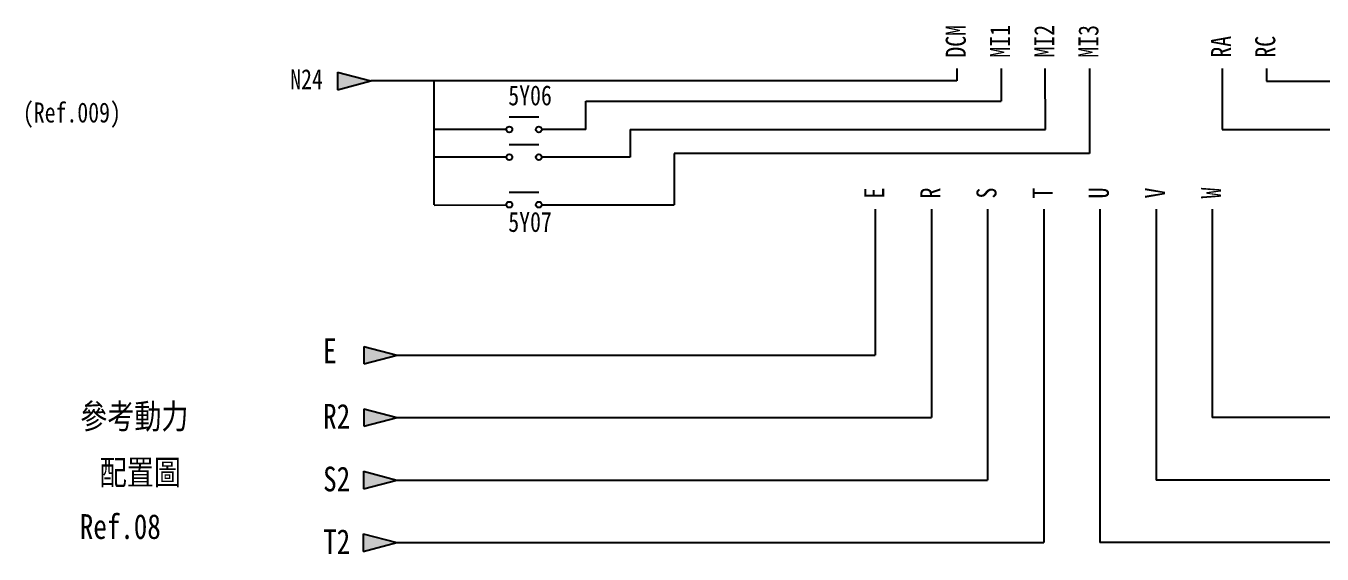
# Model space of a CAD drawing. Header units: millimetres. Extents: x -684 to 5961, y -1281 to 2539.
# Drawn here: x -683.9 to -566.7, y -179.1 to -131.3 of the extents above; entities that cross this region are included whole.
import ezdxf
from ezdxf.enums import TextEntityAlignment as Align

# ---------------------------------------------------------------- set-up
doc = ezdxf.new("R2010")
doc.units = ezdxf.units.MM
doc.header["$LTSCALE"] = 5
doc.header["$MEASUREMENT"] = 0
doc.layers.get('0').update_dxf_attribs({"linetype": 'CONTINUOUS'})
doc.layers.add('AIR', color=7, linetype='CONTINUOUS')
doc.styles.add('新細明體', font='', dxfattribs={"width": 0.8})
doc.styles.add('標楷體', font='', dxfattribs={"width": 0.8})
doc.styles.get('新細明體').set_extended_font_data('新細明體')
doc.styles.get('標楷體').set_extended_font_data('標楷體')

msp = doc.modelspace()

# ---------------------------------------------------------------- hatches: boundary and pattern name
at = {"linetype": 'Continuous'}
h = msp.add_hatch(color=0, dxfattribs=at)
h.dxf.hatch_style = 1
h.set_gradient(color1=(255, 255, 255), centered=1, one_color=1, tint=1)
h.paths.add_polyline_path([(-652.709, -136.265), (-655.728, -135.471), (-655.728, -137.059)])
h = msp.add_hatch(color=0, dxfattribs=at)
h.dxf.hatch_style = 1
h.set_gradient(color1=(255, 255, 255), centered=1, one_color=1, tint=1)
h.paths.add_polyline_path([(-650.328, -161.082), (-653.347, -160.288), (-653.347, -161.876)])
h = msp.add_hatch(color=0, dxfattribs=at)
h.dxf.hatch_style = 1
h.set_gradient(color1=(255, 255, 255), centered=1, one_color=1, tint=1)
h.paths.add_polyline_path([(-650.328, -166.727), (-653.347, -165.933), (-653.347, -167.521)])
h = msp.add_hatch(color=0, dxfattribs=at)
h.dxf.hatch_style = 1
h.set_gradient(color1=(255, 255, 255), centered=1, one_color=1, tint=1)
h.paths.add_polyline_path([(-650.352, -172.386), (-653.37, -171.592), (-653.37, -173.18)])
h = msp.add_hatch(color=0, dxfattribs=at)
h.dxf.hatch_style = 1
h.set_gradient(color1=(255, 255, 255), centered=1, one_color=1, tint=1)
h.paths.add_polyline_path([(-650.375, -178.045), (-653.394, -177.251), (-653.394, -178.839)])

# ---------------------------------------------------------------- linework, layer by layer
at = {"color": 0, "linetype": 'Continuous'}
for p, q in [((-655.728, -135.471), (-655.728, -137.059)), ((-655.728, -135.471), (-652.709, -136.265)), ((-591.683, -140.648), (-591.691, -135.131)), ((-587.691, -135.131), (-587.691, -142.82)), ((-655.728, -137.059), (-652.709, -136.265)), ((-633.262, -140.648), (-633.262, -138.09)), ((-633.262, -138.09), (-595.691, -138.09)), ((-629.262, -140.648), (-591.683, -140.648)), ((-629.262, -140.648), (-629.262, -143.163)), ((-587.691, -142.82), (-625.262, -142.82)), ((-625.262, -142.82), (-625.262, -145.033)), ((-625.262, -144.949), (-625.262, -147.464)), ((-646.998, -147.511), (-640.453, -147.464)), ((-637.252, -147.464), (-625.262, -147.464)), ((-653.347, -160.288), (-653.347, -161.876)), ((-653.347, -160.288), (-650.328, -161.082)), ((-653.347, -161.876), (-650.328, -161.082)), ((-653.347, -165.933), (-653.347, -167.521)), ((-653.347, -165.933), (-650.328, -166.727)), ((-653.347, -167.521), (-650.328, -166.727)), ((-653.37, -171.592), (-653.37, -173.18)), ((-653.37, -171.592), (-650.352, -172.386)), ((-653.37, -173.18), (-650.352, -172.386)), ((-653.394, -177.251), (-653.394, -178.839)), ((-653.394, -177.251), (-650.375, -178.045)), ((-653.394, -178.839), (-650.375, -178.045))]:
    msp.add_line(p, q, dxfattribs=at)
for p, q in [((-599.691, -135.131), (-599.691, -136.265)), ((-595.691, -135.131), (-595.691, -138.09)), ((-575.691, -135.131), (-575.691, -140.648)), ((-571.691, -135.131), (-571.691, -136.284)), ((-599.691, -136.265), (-652.709, -136.265)), ((-646.998, -147.464), (-646.998, -136.265)), ((-571.691, -136.284), (-550.747, -136.284)), ((-640.186, -139.515), (-637.519, -139.515)), ((-640.453, -140.648), (-646.998, -140.648)), ((-639.912, -140.66), (-639.92, -140.66)), ((-639.912, -140.66), (-639.92, -140.66)), ((-633.262, -140.648), (-637.252, -140.648)), ((-575.691, -140.648), (-550.705, -140.648)), ((-640.186, -142.03), (-637.519, -142.03)), ((-640.453, -143.163), (-646.998, -143.163)), ((-639.912, -143.175), (-639.92, -143.175)), ((-639.912, -143.175), (-639.92, -143.175)), ((-629.262, -143.163), (-637.252, -143.163)), ((-640.186, -146.331), (-637.519, -146.331)), ((-639.912, -147.476), (-639.92, -147.476)), ((-639.912, -147.476), (-639.92, -147.476)), ((-607.071, -147.875), (-607.071, -161.082)), ((-601.991, -147.875), (-601.991, -166.727)), ((-596.911, -147.875), (-596.911, -172.386)), ((-591.831, -147.875), (-591.831, -178.045)), ((-586.751, -147.875), (-586.751, -178.045)), ((-581.671, -147.875), (-581.671, -172.386)), ((-576.591, -147.875), (-576.591, -166.727)), ((-650.328, -161.082), (-607.071, -161.082)), ((-650.328, -166.727), (-601.991, -166.727)), ((-515.499, -166.727), (-576.591, -166.727)), ((-650.352, -172.386), (-596.911, -172.386)), ((-519.45, -172.386), (-581.671, -172.386)), ((-650.375, -178.045), (-591.831, -178.045)), ((-523.261, -178.045), (-586.751, -178.045))]:
    msp.add_line(p, q)
for centre in [(-640.186, -140.648), (-637.519, -140.648), (-640.186, -143.163), (-637.519, -143.163), (-640.186, -147.464), (-637.519, -147.464)]:
    msp.add_circle(centre, 0.267)

# ---------------------------------------------------------------- texts
at = {"layer": 'AIR', "style": '標楷體', "width": 0.8}
for s, p in [('DCM', (-598.887, -134.157)), ('MI1', (-594.887, -134.157)), ('MI2', (-590.887, -134.145)), ('MI3', (-586.887, -134.157)), ('RA', (-574.887, -134.157)), ('RC', (-570.887, -134.157)), ('E', (-606.267, -146.901)), ('R', (-601.187, -146.901)), ('S', (-596.107, -146.901)), ('T', (-591.027, -146.901)), ('U', (-585.947, -146.901)), ('V', (-580.867, -146.901)), ('W', (-575.787, -146.901))]:
    msp.add_text(s, height=1.811, rotation=90, dxfattribs=at).set_placement(p)
at = {"layer": 'AIR', "width": 0.8}
for s, height, style, p in [('N24', 1.811, '標楷體', (-660.011, -137.011)), ('(Ref.009)', 1.811, '標楷體', (-684.198, -140.025)), ('E', 2.243, '標楷體', (-657.027, -161.807)), ('參考動力', 2.2434, '新細明體', (-679.008, -167.744)), ('R2', 2.2434, '標楷體', (-657.027, -167.736)), ('配置圖', 2.2434, '新細明體', (-677.236, -172.814)), ('S2', 2.2434, '標楷體', (-657.027, -173.411)), ('Ref.08', 2.2434, '標楷體', (-679.043, -177.716)), ('T2', 2.2434, '標楷體', (-657.027, -179.086))]:
    msp.add_text(s, height=height, dxfattribs=dict(at, style=style)).set_placement(p)
at = {"layer": 'AIR', "style": '標楷體', "width": 0.8}
for s, p in [('5Y06', (-638.308, -137.583)), ('5Y07', (-638.308, -149.035))]:
    msp.add_text(s, height=1.811, dxfattribs=at).set_placement(p, align=Align.MIDDLE)

doc.saveas('drawing.dxf')
